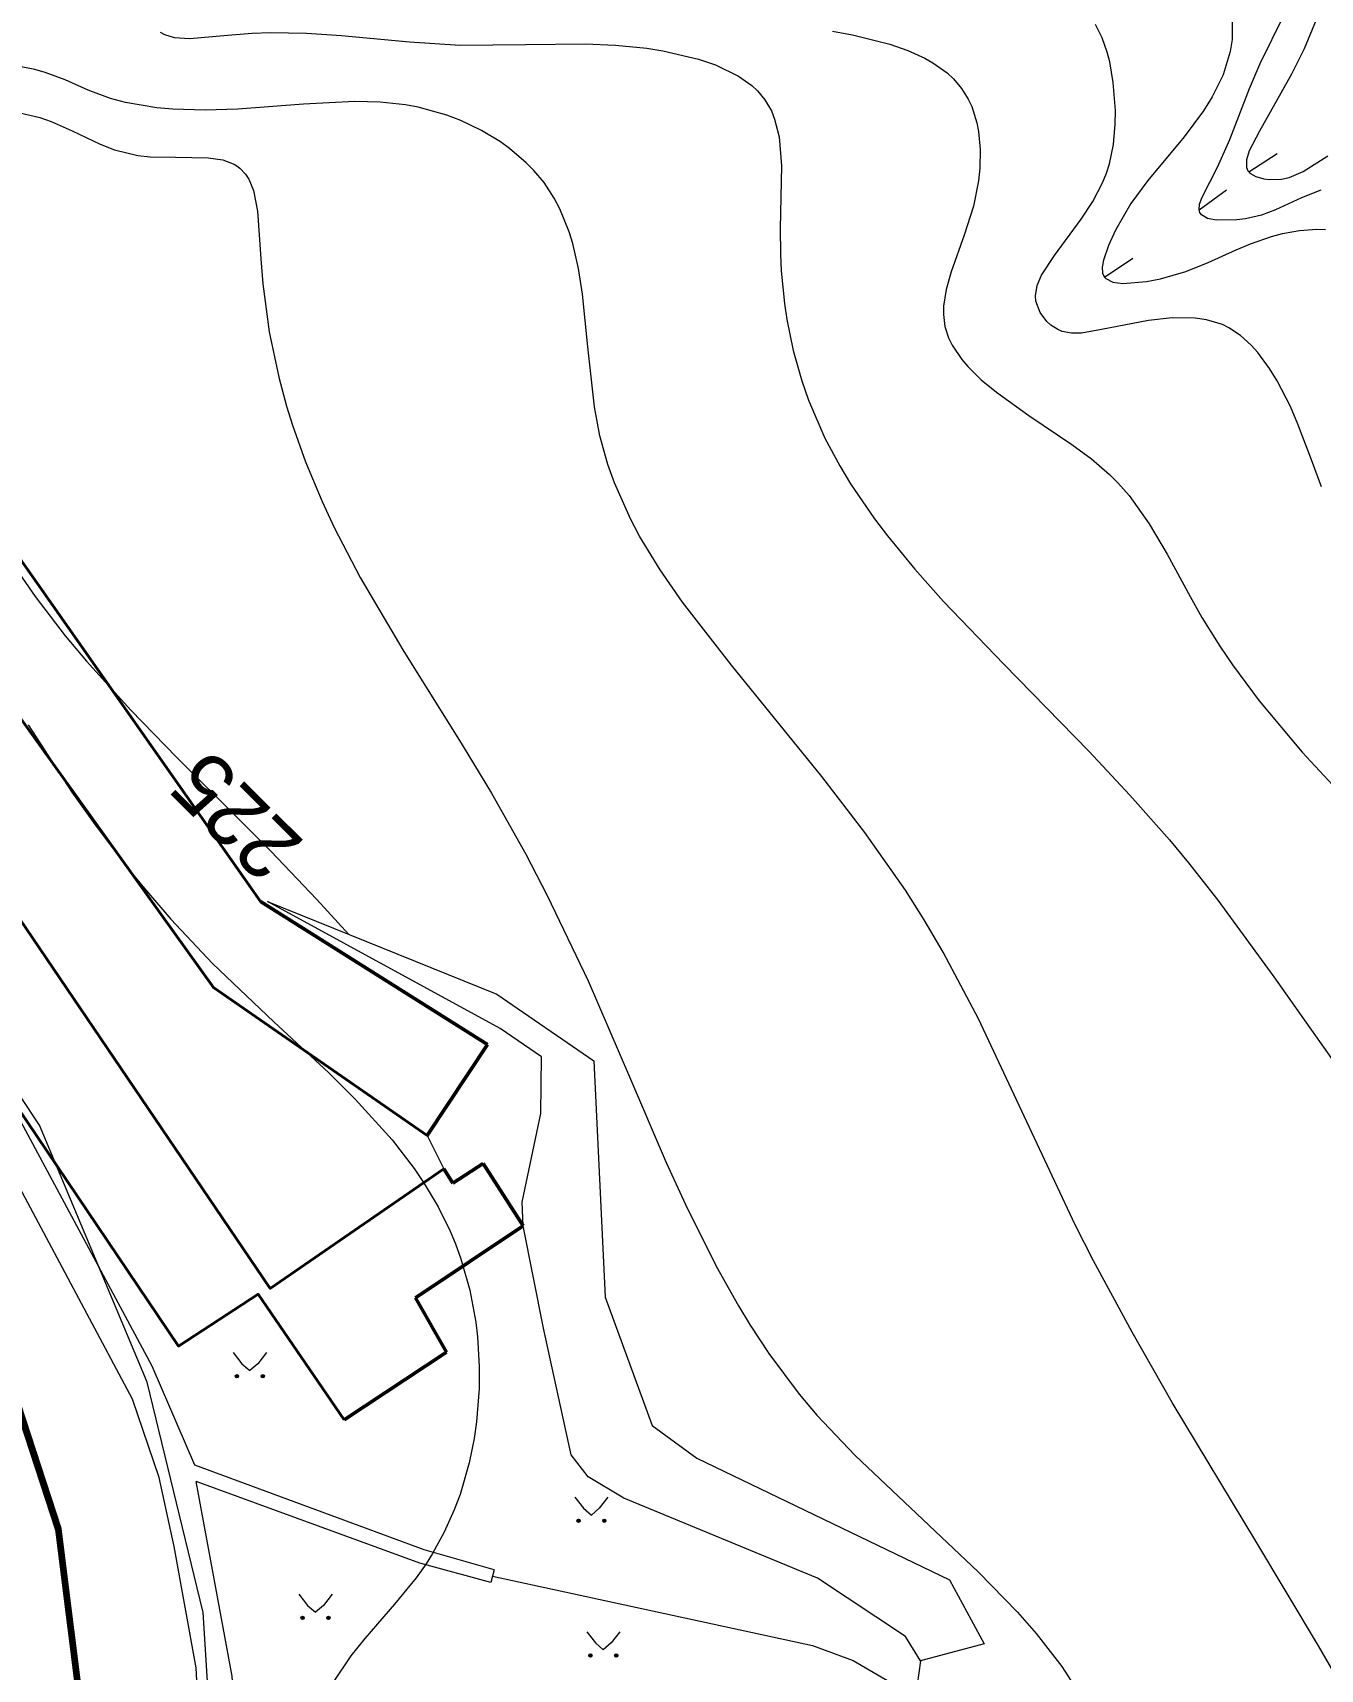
# Model space of a CAD drawing. Extents: x 1000 to 4000, y -5000 to -1000.
# Drawn here: x 1773.4 to 1849.3, y -4538.9 to -4442.5 of the extents above; entities that cross this region are included whole.
import ezdxf
from ezdxf.enums import TextEntityAlignment as Align

# ---------------------------------------------------------------- set-up
doc = ezdxf.new("R2010")
doc.units = 0
doc.header["$MEASUREMENT"] = 0
for name, color, linetype in [('границы команд_1', 10, 'CONTINUOUS'), ('СЛОЙ_11', 7, 'CONTINUOUS'), ('СЛОЙ_24', 7, 'CONTINUOUS'), ('СЛОЙ_37', 7, 'CONTINUOUS'), ('СЛОЙ_40', 7, 'CONTINUOUS'), ('СЛОЙ_41', 7, 'CONTINUOUS'), ('СЛОЙ_44', 7, 'CONTINUOUS'), ('СЛОЙ_50', 7, 'CONTINUOUS'), ('СЛОЙ_51', 7, 'CONTINUOUS'), ('СЛОЙ_6', 7, 'CONTINUOUS')]:
    doc.layers.add(name, color=color, linetype=linetype)
doc.styles.add('STYLE-CHAR_FAST_FONT', font='CHAR_FAST_FONT.shx')

msp = doc.modelspace()

# ---------------------------------------------------------------- linework, layer by layer
at = {"layer": 'границы команд_1', "color": 6, "lineweight": 100}
msp.add_lwpolyline([(1232.111, -4386.007), (1363.196, -4532.866), (1381.723, -4552.503), (1403.927, -4569.932), (1443.727, -4590.948), (1468.129, -4601.74), (1562.694, -4618.098), (1653.409, -4634.074), (1688.722, -4638.313), (1704.485, -4638.313), (1722.793, -4634.02), (1760.924, -4607.283), (1770.05, -4590.328), (1775.59, -4571.416), (1777.872, -4554.135), (1774.938, -4530.659), (1770.702, -4517.779), (1633.084, -4319.391), (1619.805, -4295.078), (1612.961, -4276.819), (1612.961, -4259.864)], dxfattribs=at)
at = {"layer": 'СЛОЙ_11', "color": 253, "linetype": 'Continuous', "lineweight": 0}
msp.add_line((1796.64, -4507.466), (1797.622, -4509.426), dxfattribs=at)
at = {"layer": 'СЛОЙ_24', "color": 253, "linetype": 'Continuous', "lineweight": 0}
for points in [[(1780.857, -4527.619), (1779.298, -4523.003), (1771.54, -4508.462), (1768.175, -4503.006), (1760.959, -4491.634), (1727.667, -4443.994)], [(1800.601, -4533.054), (1796.478, -4531.873), (1782.959, -4526.895), (1780.446, -4521.05), (1771.255, -4503.975)], [(1783.554, -4546.007), (1783.366, -4545.107), (1783.032, -4538.831), (1781.735, -4531.677), (1780.857, -4527.619)], [(1785.835, -4549.25), (1785.153, -4539.319), (1783.04, -4527.856)], [(1800.499, -4533.426), (1800.397, -4533.798), (1796.227, -4532.668), (1783.04, -4527.856)], [(1800.601, -4533.054), (1800.499, -4533.426)], [(1800.499, -4533.426), (1819.353, -4537.521), (1821.737, -4538.4), (1825.427, -4540.53), (1828.872, -4542.498), (1832.317, -4544.467), (1836.039, -4545.262), (1838.925, -4547.312), (1862.177, -4560.868), (1866.255, -4562.5), (1876.041, -4564.926), (1883.235, -4566.683), (1890.512, -4568.524), (1898.375, -4574.633), (1907.826, -4583.168), (1918.281, -4590.113), (1932.835, -4601.326), (1946.3, -4613.208), (1951.653, -4617.811), (1955.919, -4619.735), (1960.77, -4620.656), (1991.049, -4615.97), (1996.452, -4614.463), (2000, -4614.031)]]:
    msp.add_lwpolyline(points, dxfattribs=at)
at = {"layer": 'СЛОЙ_37', "color": 253, "linetype": 'Continuous', "lineweight": 0}
for points in [[(1787.235, -4493.696), (1800.751, -4499.151), (1806.476, -4503.065), (1807.142, -4516.985), (1809.902, -4524.558), (1812.537, -4526.483), (1827.418, -4533.647), (1829.471, -4537.412), (1825.711, -4538.407)], [(1802.313, -4512.792), (1802.245, -4511.392), (1803.346, -4506.167), (1803.387, -4502.829), (1800.949, -4501.159), (1787.235, -4493.696)], [(1825.711, -4538.407), (1824.833, -4536.984), (1819.647, -4533.554), (1808.229, -4528.826), (1806.138, -4527.571), (1805.134, -4526.273), (1803.503, -4518.826), (1802.313, -4512.792)]]:
    msp.add_lwpolyline(points, dxfattribs=at)
at = {"layer": 'СЛОЙ_40', "color": 253, "linetype": 'Continuous', "lineweight": 0}
msp.add_line((1825.711, -4538.407), (1825.427, -4540.53), dxfattribs=at)
at = {"layer": 'СЛОЙ_41', "color": 253, "linetype": 'Continuous', "lineweight": 0}
for p, q in [((1785.225, -4520.261), (1785.735, -4520.911)), ((1785.735, -4520.911), (1786.195, -4521.321)), ((1786.665, -4520.911), (1786.195, -4521.321)), ((1787.175, -4520.261), (1786.665, -4520.911)), ((1805.351, -4528.774), (1805.861, -4529.424)), ((1807.301, -4528.774), (1806.791, -4529.424)), ((1805.861, -4529.424), (1806.321, -4529.834)), ((1806.791, -4529.424), (1806.321, -4529.834)), ((1789.095, -4534.496), (1789.605, -4535.146)), ((1791.045, -4534.496), (1790.535, -4535.146)), ((1789.605, -4535.146), (1790.065, -4535.556)), ((1790.535, -4535.146), (1790.065, -4535.556)), ((1806.052, -4536.713), (1806.562, -4537.363)), ((1806.562, -4537.363), (1807.022, -4537.773)), ((1807.492, -4537.363), (1807.022, -4537.773)), ((1808.002, -4536.713), (1807.492, -4537.363))]:
    msp.add_line(p, q, dxfattribs=at)
for centre in [(1785.439, -4521.649), (1786.96, -4521.649), (1805.565, -4530.162), (1807.086, -4530.162), (1789.309, -4535.884), (1790.83, -4535.884), (1806.266, -4538.101), (1807.787, -4538.101)]:
    msp.add_circle(centre, 0.0976, dxfattribs=at)
for points in [[(1785.343, -4521.668), (1785.341, -4521.649), (1785.343, -4521.63)], [(1785.348, -4521.686), (1785.343, -4521.63), (1785.348, -4521.612)], [(1785.343, -4521.668), (1785.343, -4521.63), (1785.348, -4521.686)], [(1785.357, -4521.703), (1785.348, -4521.612), (1785.357, -4521.595)], [(1785.348, -4521.686), (1785.348, -4521.612), (1785.357, -4521.703)], [(1785.37, -4521.718), (1785.357, -4521.595), (1785.37, -4521.58)], [(1785.357, -4521.703), (1785.357, -4521.595), (1785.37, -4521.718)], [(1785.384, -4521.73), (1785.37, -4521.58), (1785.384, -4521.568)], [(1785.37, -4521.718), (1785.37, -4521.58), (1785.384, -4521.73)], [(1785.401, -4521.739), (1785.384, -4521.568), (1785.401, -4521.559)], [(1785.384, -4521.73), (1785.384, -4521.568), (1785.401, -4521.739)], [(1785.42, -4521.745), (1785.401, -4521.559), (1785.42, -4521.553)], [(1785.401, -4521.739), (1785.401, -4521.559), (1785.42, -4521.745)], [(1785.439, -4521.747), (1785.42, -4521.553), (1785.439, -4521.551)], [(1785.42, -4521.745), (1785.42, -4521.553), (1785.439, -4521.747)], [(1786.864, -4521.668), (1786.862, -4521.649), (1786.864, -4521.63)], [(1786.869, -4521.686), (1786.864, -4521.63), (1786.869, -4521.612)], [(1786.864, -4521.668), (1786.864, -4521.63), (1786.869, -4521.686)], [(1786.878, -4521.703), (1786.869, -4521.612), (1786.878, -4521.595)], [(1786.869, -4521.686), (1786.869, -4521.612), (1786.878, -4521.703)], [(1786.891, -4521.718), (1786.878, -4521.595), (1786.891, -4521.58)], [(1786.878, -4521.703), (1786.878, -4521.595), (1786.891, -4521.718)], [(1786.905, -4521.73), (1786.891, -4521.58), (1786.905, -4521.568)], [(1786.891, -4521.718), (1786.891, -4521.58), (1786.905, -4521.73)], [(1786.922, -4521.739), (1786.905, -4521.568), (1786.922, -4521.559)], [(1786.905, -4521.73), (1786.905, -4521.568), (1786.922, -4521.739)], [(1786.941, -4521.745), (1786.922, -4521.559), (1786.941, -4521.553)], [(1786.922, -4521.739), (1786.922, -4521.559), (1786.941, -4521.745)], [(1786.96, -4521.747), (1786.941, -4521.553), (1786.96, -4521.551)], [(1786.941, -4521.745), (1786.941, -4521.553), (1786.96, -4521.747)], [(1805.469, -4530.181), (1805.467, -4530.162), (1805.469, -4530.143)], [(1805.474, -4530.199), (1805.469, -4530.143), (1805.474, -4530.125)], [(1805.469, -4530.181), (1805.469, -4530.143), (1805.474, -4530.199)], [(1805.483, -4530.216), (1805.474, -4530.125), (1805.483, -4530.108)], [(1805.474, -4530.199), (1805.474, -4530.125), (1805.483, -4530.216)], [(1805.496, -4530.231), (1805.483, -4530.108), (1805.496, -4530.093)], [(1805.483, -4530.216), (1805.483, -4530.108), (1805.496, -4530.231)], [(1805.51, -4530.243), (1805.496, -4530.093), (1805.51, -4530.081)], [(1805.496, -4530.231), (1805.496, -4530.093), (1805.51, -4530.243)], [(1805.527, -4530.252), (1805.51, -4530.081), (1805.527, -4530.072)], [(1805.51, -4530.243), (1805.51, -4530.081), (1805.527, -4530.252)], [(1805.546, -4530.258), (1805.527, -4530.072), (1805.546, -4530.066)], [(1805.527, -4530.252), (1805.527, -4530.072), (1805.546, -4530.258)], [(1805.565, -4530.26), (1805.546, -4530.066), (1805.565, -4530.064)], [(1805.546, -4530.258), (1805.546, -4530.066), (1805.565, -4530.26)], [(1806.99, -4530.181), (1806.988, -4530.162), (1806.99, -4530.143)], [(1806.995, -4530.199), (1806.99, -4530.143), (1806.995, -4530.125)], [(1806.99, -4530.181), (1806.99, -4530.143), (1806.995, -4530.199)], [(1807.004, -4530.216), (1806.995, -4530.125), (1807.004, -4530.108)], [(1806.995, -4530.199), (1806.995, -4530.125), (1807.004, -4530.216)], [(1807.017, -4530.231), (1807.004, -4530.108), (1807.017, -4530.093)], [(1807.004, -4530.216), (1807.004, -4530.108), (1807.017, -4530.231)], [(1807.031, -4530.243), (1807.017, -4530.093), (1807.031, -4530.081)], [(1807.017, -4530.231), (1807.017, -4530.093), (1807.031, -4530.243)], [(1807.048, -4530.252), (1807.031, -4530.081), (1807.048, -4530.072)], [(1807.031, -4530.243), (1807.031, -4530.081), (1807.048, -4530.252)], [(1807.067, -4530.258), (1807.048, -4530.072), (1807.067, -4530.066)], [(1807.048, -4530.252), (1807.048, -4530.072), (1807.067, -4530.258)], [(1807.086, -4530.26), (1807.067, -4530.066), (1807.086, -4530.064)], [(1807.067, -4530.258), (1807.067, -4530.066), (1807.086, -4530.26)], [(1789.213, -4535.903), (1789.211, -4535.884), (1789.213, -4535.865)], [(1789.218, -4535.921), (1789.213, -4535.865), (1789.218, -4535.847)], [(1789.213, -4535.903), (1789.213, -4535.865), (1789.218, -4535.921)], [(1789.227, -4535.938), (1789.218, -4535.847), (1789.227, -4535.83)], [(1789.218, -4535.921), (1789.218, -4535.847), (1789.227, -4535.938)], [(1789.24, -4535.953), (1789.227, -4535.83), (1789.24, -4535.815)], [(1789.227, -4535.938), (1789.227, -4535.83), (1789.24, -4535.953)], [(1789.254, -4535.965), (1789.24, -4535.815), (1789.254, -4535.803)], [(1789.24, -4535.953), (1789.24, -4535.815), (1789.254, -4535.965)], [(1789.271, -4535.974), (1789.254, -4535.803), (1789.271, -4535.794)], [(1789.254, -4535.965), (1789.254, -4535.803), (1789.271, -4535.974)], [(1789.29, -4535.98), (1789.271, -4535.794), (1789.29, -4535.788)], [(1789.271, -4535.974), (1789.271, -4535.794), (1789.29, -4535.98)], [(1789.309, -4535.982), (1789.29, -4535.788), (1789.309, -4535.786)], [(1789.29, -4535.98), (1789.29, -4535.788), (1789.309, -4535.982)], [(1790.734, -4535.903), (1790.732, -4535.884), (1790.734, -4535.865)], [(1790.739, -4535.921), (1790.734, -4535.865), (1790.739, -4535.847)], [(1790.734, -4535.903), (1790.734, -4535.865), (1790.739, -4535.921)], [(1790.748, -4535.938), (1790.739, -4535.847), (1790.748, -4535.83)], [(1790.739, -4535.921), (1790.739, -4535.847), (1790.748, -4535.938)], [(1790.761, -4535.953), (1790.748, -4535.83), (1790.761, -4535.815)], [(1790.748, -4535.938), (1790.748, -4535.83), (1790.761, -4535.953)], [(1790.775, -4535.965), (1790.761, -4535.815), (1790.775, -4535.803)], [(1790.761, -4535.953), (1790.761, -4535.815), (1790.775, -4535.965)], [(1790.792, -4535.974), (1790.775, -4535.803), (1790.792, -4535.794)], [(1790.775, -4535.965), (1790.775, -4535.803), (1790.792, -4535.974)], [(1790.811, -4535.98), (1790.792, -4535.794), (1790.811, -4535.788)], [(1790.792, -4535.974), (1790.792, -4535.794), (1790.811, -4535.98)], [(1790.83, -4535.982), (1790.811, -4535.788), (1790.83, -4535.786)], [(1790.811, -4535.98), (1790.811, -4535.788), (1790.83, -4535.982)], [(1806.17, -4538.12), (1806.168, -4538.101), (1806.17, -4538.082)], [(1806.175, -4538.138), (1806.17, -4538.082), (1806.175, -4538.064)], [(1806.17, -4538.12), (1806.17, -4538.082), (1806.175, -4538.138)], [(1806.184, -4538.155), (1806.175, -4538.064), (1806.184, -4538.047)], [(1806.175, -4538.138), (1806.175, -4538.064), (1806.184, -4538.155)], [(1806.197, -4538.17), (1806.184, -4538.047), (1806.197, -4538.032)], [(1806.184, -4538.155), (1806.184, -4538.047), (1806.197, -4538.17)], [(1806.211, -4538.182), (1806.197, -4538.032), (1806.211, -4538.02)], [(1806.197, -4538.17), (1806.197, -4538.032), (1806.211, -4538.182)], [(1806.228, -4538.191), (1806.211, -4538.02), (1806.228, -4538.011)], [(1806.211, -4538.182), (1806.211, -4538.02), (1806.228, -4538.191)], [(1806.247, -4538.197), (1806.228, -4538.011), (1806.247, -4538.005)], [(1806.228, -4538.191), (1806.228, -4538.011), (1806.247, -4538.197)], [(1806.266, -4538.199), (1806.247, -4538.005), (1806.266, -4538.003)], [(1806.247, -4538.197), (1806.247, -4538.005), (1806.266, -4538.199)], [(1807.691, -4538.12), (1807.689, -4538.101), (1807.691, -4538.082)], [(1807.696, -4538.138), (1807.691, -4538.082), (1807.696, -4538.064)], [(1807.691, -4538.12), (1807.691, -4538.082), (1807.696, -4538.138)], [(1807.705, -4538.155), (1807.696, -4538.064), (1807.705, -4538.047)], [(1807.696, -4538.138), (1807.696, -4538.064), (1807.705, -4538.155)], [(1807.718, -4538.17), (1807.705, -4538.047), (1807.718, -4538.032)], [(1807.705, -4538.155), (1807.705, -4538.047), (1807.718, -4538.17)], [(1807.732, -4538.182), (1807.718, -4538.032), (1807.732, -4538.02)], [(1807.718, -4538.17), (1807.718, -4538.032), (1807.732, -4538.182)], [(1807.749, -4538.191), (1807.732, -4538.02), (1807.749, -4538.011)], [(1807.732, -4538.182), (1807.732, -4538.02), (1807.749, -4538.191)], [(1807.768, -4538.197), (1807.749, -4538.011), (1807.768, -4538.005)], [(1807.749, -4538.191), (1807.749, -4538.011), (1807.768, -4538.197)], [(1807.787, -4538.199), (1807.768, -4538.005), (1807.787, -4538.003)], [(1807.768, -4538.197), (1807.768, -4538.005), (1807.787, -4538.199)]]:
    msp.add_solid(points, dxfattribs=at)
at = {"layer": 'СЛОЙ_41', "color": 253, "linetype": 'Continuous', "lineweight": 0, "extrusion": (0, 0, -1)}
for points in [[(-1785.439, -4521.747), (-1785.439, -4521.551), (-1785.458, -4521.745)], [(-1785.458, -4521.745), (-1785.439, -4521.551), (-1785.458, -4521.553)], [(-1785.458, -4521.745), (-1785.458, -4521.553), (-1785.476, -4521.739)], [(-1785.476, -4521.739), (-1785.458, -4521.553), (-1785.476, -4521.559)], [(-1785.476, -4521.739), (-1785.476, -4521.559), (-1785.493, -4521.73)], [(-1785.493, -4521.73), (-1785.476, -4521.559), (-1785.493, -4521.568)], [(-1785.493, -4521.73), (-1785.493, -4521.568), (-1785.508, -4521.718)], [(-1785.508, -4521.718), (-1785.493, -4521.568), (-1785.508, -4521.58)], [(-1785.508, -4521.718), (-1785.508, -4521.58), (-1785.52, -4521.703)], [(-1785.52, -4521.703), (-1785.508, -4521.58), (-1785.52, -4521.595)], [(-1785.52, -4521.703), (-1785.52, -4521.595), (-1785.529, -4521.686)], [(-1785.529, -4521.686), (-1785.52, -4521.595), (-1785.529, -4521.612)], [(-1785.529, -4521.686), (-1785.529, -4521.612), (-1785.534, -4521.668)], [(-1785.534, -4521.668), (-1785.529, -4521.612), (-1785.534, -4521.63)], [(-1785.534, -4521.668), (-1785.534, -4521.63), (-1785.536, -4521.649)], [(-1786.96, -4521.747), (-1786.96, -4521.551), (-1786.979, -4521.745)], [(-1786.979, -4521.745), (-1786.96, -4521.551), (-1786.979, -4521.553)], [(-1786.979, -4521.745), (-1786.979, -4521.553), (-1786.997, -4521.739)], [(-1786.997, -4521.739), (-1786.979, -4521.553), (-1786.997, -4521.559)], [(-1786.997, -4521.739), (-1786.997, -4521.559), (-1787.014, -4521.73)], [(-1787.014, -4521.73), (-1786.997, -4521.559), (-1787.014, -4521.568)], [(-1787.014, -4521.73), (-1787.014, -4521.568), (-1787.029, -4521.718)], [(-1787.029, -4521.718), (-1787.014, -4521.568), (-1787.029, -4521.58)], [(-1787.029, -4521.718), (-1787.029, -4521.58), (-1787.041, -4521.703)], [(-1787.041, -4521.703), (-1787.029, -4521.58), (-1787.041, -4521.595)], [(-1787.041, -4521.703), (-1787.041, -4521.595), (-1787.05, -4521.686)], [(-1787.05, -4521.686), (-1787.041, -4521.595), (-1787.05, -4521.612)], [(-1787.05, -4521.686), (-1787.05, -4521.612), (-1787.055, -4521.668)], [(-1787.055, -4521.668), (-1787.05, -4521.612), (-1787.055, -4521.63)], [(-1787.055, -4521.668), (-1787.055, -4521.63), (-1787.057, -4521.649)], [(-1805.565, -4530.26), (-1805.565, -4530.064), (-1805.584, -4530.258)], [(-1805.584, -4530.258), (-1805.565, -4530.064), (-1805.584, -4530.066)], [(-1805.584, -4530.258), (-1805.584, -4530.066), (-1805.602, -4530.252)], [(-1805.602, -4530.252), (-1805.584, -4530.066), (-1805.602, -4530.072)], [(-1805.602, -4530.252), (-1805.602, -4530.072), (-1805.619, -4530.243)], [(-1805.619, -4530.243), (-1805.602, -4530.072), (-1805.619, -4530.081)], [(-1805.619, -4530.243), (-1805.619, -4530.081), (-1805.634, -4530.231)], [(-1805.634, -4530.231), (-1805.619, -4530.081), (-1805.634, -4530.093)], [(-1805.634, -4530.231), (-1805.634, -4530.093), (-1805.646, -4530.216)], [(-1805.646, -4530.216), (-1805.634, -4530.093), (-1805.646, -4530.108)], [(-1805.646, -4530.216), (-1805.646, -4530.108), (-1805.655, -4530.199)], [(-1805.655, -4530.199), (-1805.646, -4530.108), (-1805.655, -4530.125)], [(-1805.655, -4530.199), (-1805.655, -4530.125), (-1805.66, -4530.181)], [(-1805.66, -4530.181), (-1805.655, -4530.125), (-1805.66, -4530.143)], [(-1805.66, -4530.181), (-1805.66, -4530.143), (-1805.662, -4530.162)], [(-1807.086, -4530.26), (-1807.086, -4530.064), (-1807.105, -4530.258)], [(-1807.105, -4530.258), (-1807.086, -4530.064), (-1807.105, -4530.066)], [(-1807.105, -4530.258), (-1807.105, -4530.066), (-1807.123, -4530.252)], [(-1807.123, -4530.252), (-1807.105, -4530.066), (-1807.123, -4530.072)], [(-1807.123, -4530.252), (-1807.123, -4530.072), (-1807.14, -4530.243)], [(-1807.14, -4530.243), (-1807.123, -4530.072), (-1807.14, -4530.081)], [(-1807.14, -4530.243), (-1807.14, -4530.081), (-1807.155, -4530.231)], [(-1807.155, -4530.231), (-1807.14, -4530.081), (-1807.155, -4530.093)], [(-1807.155, -4530.231), (-1807.155, -4530.093), (-1807.167, -4530.216)], [(-1807.167, -4530.216), (-1807.155, -4530.093), (-1807.167, -4530.108)], [(-1807.167, -4530.216), (-1807.167, -4530.108), (-1807.176, -4530.199)], [(-1807.176, -4530.199), (-1807.167, -4530.108), (-1807.176, -4530.125)], [(-1807.176, -4530.199), (-1807.176, -4530.125), (-1807.181, -4530.181)], [(-1807.181, -4530.181), (-1807.176, -4530.125), (-1807.181, -4530.143)], [(-1807.181, -4530.181), (-1807.181, -4530.143), (-1807.183, -4530.162)], [(-1789.309, -4535.982), (-1789.309, -4535.786), (-1789.328, -4535.98)], [(-1789.328, -4535.98), (-1789.309, -4535.786), (-1789.328, -4535.788)], [(-1789.328, -4535.98), (-1789.328, -4535.788), (-1789.346, -4535.974)], [(-1789.346, -4535.974), (-1789.328, -4535.788), (-1789.346, -4535.794)], [(-1789.346, -4535.974), (-1789.346, -4535.794), (-1789.363, -4535.965)], [(-1789.363, -4535.965), (-1789.346, -4535.794), (-1789.363, -4535.803)], [(-1789.363, -4535.965), (-1789.363, -4535.803), (-1789.378, -4535.953)], [(-1789.378, -4535.953), (-1789.363, -4535.803), (-1789.378, -4535.815)], [(-1789.378, -4535.953), (-1789.378, -4535.815), (-1789.39, -4535.938)], [(-1789.39, -4535.938), (-1789.378, -4535.815), (-1789.39, -4535.83)], [(-1789.39, -4535.938), (-1789.39, -4535.83), (-1789.399, -4535.921)], [(-1789.399, -4535.921), (-1789.39, -4535.83), (-1789.399, -4535.847)], [(-1789.399, -4535.921), (-1789.399, -4535.847), (-1789.404, -4535.903)], [(-1789.404, -4535.903), (-1789.399, -4535.847), (-1789.404, -4535.865)], [(-1789.404, -4535.903), (-1789.404, -4535.865), (-1789.406, -4535.884)], [(-1790.83, -4535.982), (-1790.83, -4535.786), (-1790.849, -4535.98)], [(-1790.849, -4535.98), (-1790.83, -4535.786), (-1790.849, -4535.788)], [(-1790.849, -4535.98), (-1790.849, -4535.788), (-1790.867, -4535.974)], [(-1790.867, -4535.974), (-1790.849, -4535.788), (-1790.867, -4535.794)], [(-1790.867, -4535.974), (-1790.867, -4535.794), (-1790.884, -4535.965)], [(-1790.884, -4535.965), (-1790.867, -4535.794), (-1790.884, -4535.803)], [(-1790.884, -4535.965), (-1790.884, -4535.803), (-1790.899, -4535.953)], [(-1790.899, -4535.953), (-1790.884, -4535.803), (-1790.899, -4535.815)], [(-1790.899, -4535.953), (-1790.899, -4535.815), (-1790.911, -4535.938)], [(-1790.911, -4535.938), (-1790.899, -4535.815), (-1790.911, -4535.83)], [(-1790.911, -4535.938), (-1790.911, -4535.83), (-1790.92, -4535.921)], [(-1790.92, -4535.921), (-1790.911, -4535.83), (-1790.92, -4535.847)], [(-1790.92, -4535.921), (-1790.92, -4535.847), (-1790.925, -4535.903)], [(-1790.925, -4535.903), (-1790.92, -4535.847), (-1790.925, -4535.865)], [(-1790.925, -4535.903), (-1790.925, -4535.865), (-1790.927, -4535.884)], [(-1806.266, -4538.199), (-1806.266, -4538.003), (-1806.285, -4538.197)], [(-1806.285, -4538.197), (-1806.266, -4538.003), (-1806.285, -4538.005)], [(-1806.285, -4538.197), (-1806.285, -4538.005), (-1806.303, -4538.191)], [(-1806.303, -4538.191), (-1806.285, -4538.005), (-1806.303, -4538.011)], [(-1806.303, -4538.191), (-1806.303, -4538.011), (-1806.32, -4538.182)], [(-1806.32, -4538.182), (-1806.303, -4538.011), (-1806.32, -4538.02)], [(-1806.32, -4538.182), (-1806.32, -4538.02), (-1806.335, -4538.17)], [(-1806.335, -4538.17), (-1806.32, -4538.02), (-1806.335, -4538.032)], [(-1806.335, -4538.17), (-1806.335, -4538.032), (-1806.347, -4538.155)], [(-1806.347, -4538.155), (-1806.335, -4538.032), (-1806.347, -4538.047)], [(-1806.347, -4538.155), (-1806.347, -4538.047), (-1806.356, -4538.138)], [(-1806.356, -4538.138), (-1806.347, -4538.047), (-1806.356, -4538.064)], [(-1806.356, -4538.138), (-1806.356, -4538.064), (-1806.361, -4538.12)], [(-1806.361, -4538.12), (-1806.356, -4538.064), (-1806.361, -4538.082)], [(-1806.361, -4538.12), (-1806.361, -4538.082), (-1806.363, -4538.101)], [(-1807.787, -4538.199), (-1807.787, -4538.003), (-1807.806, -4538.197)], [(-1807.806, -4538.197), (-1807.787, -4538.003), (-1807.806, -4538.005)], [(-1807.806, -4538.197), (-1807.806, -4538.005), (-1807.824, -4538.191)], [(-1807.824, -4538.191), (-1807.806, -4538.005), (-1807.824, -4538.011)], [(-1807.824, -4538.191), (-1807.824, -4538.011), (-1807.841, -4538.182)], [(-1807.841, -4538.182), (-1807.824, -4538.011), (-1807.841, -4538.02)], [(-1807.841, -4538.182), (-1807.841, -4538.02), (-1807.856, -4538.17)], [(-1807.856, -4538.17), (-1807.841, -4538.02), (-1807.856, -4538.032)], [(-1807.856, -4538.17), (-1807.856, -4538.032), (-1807.868, -4538.155)], [(-1807.868, -4538.155), (-1807.856, -4538.032), (-1807.868, -4538.047)], [(-1807.868, -4538.155), (-1807.868, -4538.047), (-1807.877, -4538.138)], [(-1807.877, -4538.138), (-1807.868, -4538.047), (-1807.877, -4538.064)], [(-1807.877, -4538.138), (-1807.877, -4538.064), (-1807.882, -4538.12)], [(-1807.882, -4538.12), (-1807.877, -4538.064), (-1807.882, -4538.082)], [(-1807.882, -4538.12), (-1807.882, -4538.082), (-1807.884, -4538.101)]]:
    msp.add_solid(points, dxfattribs=at)
at = {"layer": 'СЛОЙ_44', "color": 253, "linetype": 'Continuous', "lineweight": 0}
msp.add_lwpolyline([(1745.617, -4627.819), (1760.893, -4613.918), (1774.5, -4593.839), (1780.83, -4577.573), (1784.638, -4554.375), (1783.448, -4535.575), (1780.157, -4521.997), (1773.815, -4506.867), (1762.448, -4489.739), (1686.437, -4381.257), (1641.238, -4317.023), (1634.415, -4306.613), (1626.726, -4290.339), (1622.521, -4275.936), (1620.182, -4258.824)], dxfattribs=at)
at = {"layer": 'СЛОЙ_50', "color": 253, "linetype": 'Continuous', "lineweight": 0}
msp.add_line((1842.124, -4452.951), (1843.729, -4451.758), dxfattribs=at)
for points in [[(1849.342, -4469.253), (1848.745, -4467.671), (1847.948, -4465.563), (1847.504, -4464.527), (1846.729, -4463.013), (1846.273, -4462.281), (1845.583, -4461.353), (1845.199, -4460.925), (1844.569, -4460.351), (1843.874, -4459.887), (1843.501, -4459.705), (1842.551, -4459.418), (1841.884, -4459.324), (1840.531, -4459.309), (1839.143, -4459.454), (1836.372, -4460.002), (1835.193, -4460.204), (1834.615, -4460.212), (1834.061, -4460.108), (1833.798, -4460.002), (1833.392, -4459.743), (1833.148, -4459.52), (1832.754, -4458.988), (1832.511, -4458.318), (1832.487, -4458.01), (1832.586, -4457.4), (1832.839, -4456.801), (1833.6, -4455.644), (1835.185, -4453.501), (1835.873, -4452.447), (1836.442, -4451.359), (1836.669, -4450.79), (1836.842, -4450.241), (1837.08, -4449.094), (1837.186, -4447.899), (1837.191, -4447.086), (1837.065, -4445.441), (1836.862, -4444.234), (1836.715, -4443.648), (1836.422, -4442.809), (1836.023, -4442.034)], [(1844.076, -4441.798), (1844.069, -4442.902), (1843.961, -4443.612)], [(1849.253, -4441.178), (1848.309, -4443.46), (1847.562, -4444.961), (1845.688, -4448.311), (1845.081, -4449.461), (1844.91, -4449.991), (1844.911, -4450.448), (1844.995, -4450.639), (1845.055, -4450.708), (1845.115, -4450.777), (1845.469, -4450.988), (1845.932, -4451.117), (1846.276, -4451.158), (1846.976, -4451.135), (1847.438, -4451.036), (1848.262, -4450.688), (1849.706, -4449.761)], [(1845.729, -4444.329), (1847.121, -4441.504)], [(1780.917, -4442.483), (1781.18, -4442.614), (1781.747, -4442.784), (1782.674, -4442.855), (1784.668, -4442.669), (1786.333, -4442.535), (1787.418, -4442.501), (1789.538, -4442.537), (1791.601, -4442.674), (1795.616, -4443.055), (1798.587, -4443.245), (1802.441, -4443.213), (1805.952, -4443.169), (1807.753, -4443.242), (1809.593, -4443.428), (1810.53, -4443.575), (1812.626, -4444.067), (1813.627, -4444.412), (1814.991, -4445.077), (1815.769, -4445.63), (1816.107, -4445.943), (1816.542, -4446.459), (1816.926, -4447.122), (1817.119, -4447.603), (1817.379, -4448.644), (1817.526, -4450.358), (1817.448, -4454.04), (1817.462, -4455.547), (1817.51, -4456.533), (1817.701, -4458.457), (1817.843, -4459.397), (1818.219, -4461.233), (1818.719, -4463.01), (1819.12, -4464.164), (1820.084, -4466.4), (1820.952, -4468.028), (1821.593, -4469.086), (1823.001, -4471.144), (1823.76, -4472.146), (1825.37, -4474.104), (1827.074, -4476.011), (1830.626, -4479.714), (1835.624, -4484.838), (1838.042, -4487.424), (1840.373, -4490.064), (1841.498, -4491.415), (1843.227, -4493.609), (1846.531, -4498.132), (1850.86, -4504.271)], [(1820.518, -4442.413), (1821.699, -4442.628), (1823.907, -4443.182), (1824.969, -4443.559), (1825.965, -4444.017), (1826.43, -4444.28), (1827.274, -4444.884), (1827.647, -4445.227), (1828.135, -4445.798), (1828.519, -4446.418), (1828.727, -4446.865), (1829.032, -4447.826), (1829.131, -4448.334), (1829.231, -4449.395), (1829.207, -4450.496), (1829.128, -4451.241), (1828.828, -4452.732), (1828.288, -4454.436), (1827.516, -4456.603), (1827.227, -4457.634), (1827.071, -4458.628), (1827.06, -4459.11), (1827.145, -4459.813), (1827.363, -4460.487), (1827.577, -4460.923), (1828.149, -4461.764), (1828.497, -4462.169), (1829.29, -4462.95), (1830.181, -4463.692), (1832.095, -4465.063), (1834.618, -4466.761), (1835.777, -4467.616), (1836.846, -4468.532), (1837.343, -4469.025), (1838.002, -4469.777), (1839.185, -4471.433), (1840.248, -4473.229), (1841.599, -4475.715), (1842.293, -4476.95), (1843.345, -4478.651), (1844.087, -4479.749), (1845.66, -4481.867), (1848.201, -4484.881)], [(1843.961, -4443.612), (1843.54, -4444.983), (1842.902, -4446.283), (1842.39, -4447.108), (1841.247, -4448.648), (1839.104, -4451.207), (1838.101, -4452.571), (1837.195, -4454.141), (1836.79, -4455.038), (1836.486, -4455.918), (1836.417, -4456.325), (1836.439, -4456.675), (1836.493, -4456.821), (1836.559, -4456.905), (1836.625, -4456.989), (1837.052, -4457.2), (1837.64, -4457.277), (1839.019, -4457.168), (1839.86, -4457.009), (1841.349, -4456.58), (1842.662, -4456.052), (1844.311, -4455.298), (1845.158, -4454.939), (1846.398, -4454.51), (1847.046, -4454.339), (1848.042, -4454.156), (1849.056, -4454.084), (1849.565, -4454.097)], [(1829.122, -4500.604), (1827.055, -4496.674), (1825.937, -4494.766), (1824.824, -4493.017), (1822.437, -4489.62), (1819.89, -4486.315), (1814.571, -4479.769), (1811.694, -4476.062), (1810.367, -4474.142), (1809.166, -4472.158), (1808.625, -4471.137), (1807.686, -4469.031), (1807.297, -4467.941), (1806.829, -4466.256), (1806.507, -4464.543), (1806.115, -4461.021), (1805.793, -4457.904), (1805.555, -4456.393), (1805.221, -4454.937), (1805.007, -4454.233), (1804.466, -4452.888), (1804.131, -4452.25), (1803.535, -4451.341), (1802.935, -4450.62), (1802.49, -4450.167), (1801.507, -4449.33), (1800.974, -4448.948), (1799.841, -4448.262), (1798.639, -4447.686), (1797.811, -4447.366), (1796.122, -4446.891), (1795.377, -4446.755), (1793.886, -4446.597), (1792.39, -4446.565), (1789.368, -4446.727), (1785.505, -4447.008), (1783.574, -4447.068), (1781.666, -4447.013), (1780.726, -4446.929), (1778.887, -4446.618), (1777.991, -4446.379), (1776.684, -4445.903), (1775.325, -4445.284), (1774.148, -4444.853), (1773.542, -4444.684), (1772.628, -4444.496)], [(1849.288, -4451.778), (1848.157, -4452.242), (1846.632, -4452.945), (1845.791, -4453.25), (1844.855, -4453.473), (1844.342, -4453.543), (1843.133, -4453.553), (1842.624, -4453.447), (1842.266, -4453.242), (1842.164, -4453.097), (1842.124, -4452.951), (1842.157, -4452.603), (1842.302, -4452.199), (1842.758, -4451.314), (1843.207, -4450.436), (1843.94, -4448.796), (1845.1, -4445.795), (1845.729, -4444.329)], [(1772.658, -4447.228), (1773.84, -4447.515), (1774.49, -4447.746), (1775.737, -4448.299), (1777.381, -4449.071), (1778.234, -4449.402), (1779.605, -4449.74), (1780.329, -4449.815), (1781.83, -4449.844), (1783.756, -4449.88), (1784.602, -4450.009), (1785.319, -4450.279), (1785.618, -4450.482), (1785.953, -4450.84), (1786.135, -4451.129), (1786.41, -4451.808), (1786.655, -4453.028), (1786.853, -4455.838), (1786.971, -4457.305), (1787.35, -4460.124), (1787.907, -4462.8), (1788.367, -4464.513), (1788.711, -4465.626), (1789.478, -4467.789), (1790.455, -4470.133), (1791.165, -4471.65), (1792.701, -4474.596), (1795.213, -4478.864), (1798.72, -4484.467), (1800.443, -4487.315), (1802.452, -4490.894), (1803.727, -4493.339), (1806.126, -4498.356), (1808.576, -4504.02), (1810.737, -4509.06)], [(1845.055, -4450.708), (1846.731, -4449.617)], [(1836.559, -4456.905), (1838.217, -4455.786)], [(1772.07, -4473.567), (1773.549, -4475.725), (1775.333, -4478.043), (1776.582, -4479.534), (1779.193, -4482.414), (1781.909, -4485.205), (1785.601, -4488.876), (1787.441, -4490.726), (1790.149, -4493.562), (1792.025, -4495.629)], [(1773.15, -4483.288), (1775.723, -4487.248), (1777.087, -4489.18), (1778.995, -4491.697), (1779.991, -4492.927), (1781.542, -4494.733), (1784.003, -4497.347), (1787.62, -4500.772), (1790.858, -4503.781), (1792.412, -4505.322), (1794.582, -4507.729)], [(1848.201, -4484.881), (1849.985, -4486.805)], [(1835.911, -4514.861), (1834.832, -4512.73), (1829.122, -4500.604)], [(1794.582, -4507.729), (1795.881, -4509.423), (1796.476, -4510.305), (1797.289, -4511.676), (1797.998, -4513.112), (1798.31, -4513.857), (1798.632, -4514.74), (1799.153, -4516.573), (1799.509, -4518.473), (1799.613, -4519.332), (1799.721, -4521.07), (1799.715, -4522.381), (1799.562, -4524.342), (1799.421, -4525.314), (1799.129, -4526.753), (1798.585, -4528.622), (1798.247, -4529.528), (1797.656, -4530.844), (1796.965, -4532.098), (1796.582, -4532.7), (1795.998, -4533.52), (1794.729, -4535.08), (1792.986, -4537.092), (1792.161, -4538.114), (1791.072, -4539.723)], [(1810.737, -4509.06), (1811.865, -4511.542), (1813.671, -4515.173), (1814.981, -4517.512), (1815.675, -4518.651), (1816.773, -4520.316), (1818.563, -4522.704), (1819.614, -4523.941), (1821.857, -4526.312), (1829.105, -4533.169), (1831.436, -4535.555), (1832.531, -4536.8), (1834.035, -4538.752), (1834.919, -4540.116)], [(1850.974, -4540.663), (1849.167, -4537.535), (1845.469, -4531.368), (1840.547, -4523.19), (1838.174, -4519.059), (1835.911, -4514.861)]]:
    msp.add_lwpolyline(points, dxfattribs=at)
at = {"layer": 'СЛОЙ_51', "color": 253, "linetype": 'Continuous', "lineweight": 0}
msp.add_lwpolyline([(1324.307, -4490.488), (1379.939, -4551.266), (1400.471, -4567.243), (1446.75, -4594.306), (1468.129, -4601.74), (1607.618, -4625.869), (1673.126, -4637.607), (1701.934, -4638.911), (1722.793, -4634.02), (1737.133, -4625.869), (1760.924, -4607.283), (1770.05, -4590.328), (1775.59, -4571.416), (1777.872, -4554.135), (1774.938, -4530.659), (1770.702, -4517.779), (1750.495, -4486.803), (1663.803, -4365.508), (1637.079, -4326.707), (1619.805, -4295.078), (1612.961, -4276.819), (1611.332, -4259.864)], dxfattribs=at)
at = {"layer": 'СЛОЙ_6', "color": 253, "linetype": 'Continuous', "lineweight": 50}
for p, q in [((1800.213, -4502.107), (1786.827, -4493.696)), ((1796.64, -4507.466), (1800.213, -4502.107)), ((1798.168, -4510.271), (1797.622, -4509.426)), ((1799.944, -4509.124), (1798.168, -4510.271)), ((1802.313, -4512.792), (1799.944, -4509.124)), ((1795.954, -4517.041), (1802.313, -4512.792)), ((1797.786, -4520.241), (1795.954, -4517.041)), ((1791.751, -4524.224), (1797.786, -4520.241))]:
    msp.add_line(p, q, dxfattribs=at)
at = {"layer": 'СЛОЙ_6', "color": 253, "linetype": 'Continuous', "lineweight": 40}
for points in [[(1749.209, -4446.015), (1746.041, -4449.759), (1738.388, -4455.032), (1745.176, -4464.887), (1753.145, -4459.397), (1752.463, -4458.407), (1755.285, -4456.464), (1762.06, -4470.764), (1766.744, -4474.613), (1784.059, -4498.756), (1796.64, -4507.466)], [(1786.827, -4493.696), (1769.313, -4468.758), (1766.648, -4466.979), (1760.563, -4453.652), (1752.638, -4451.434), (1749.209, -4446.015)], [(1751.881, -4475.327), (1752.814, -4474.708), (1749.274, -4469.371), (1751.805, -4467.692), (1755.244, -4472.878), (1757.025, -4471.697), (1787.401, -4516.475), (1797.622, -4509.426)], [(1791.751, -4524.224), (1786.691, -4516.818), (1782.006, -4519.873), (1771.255, -4503.975)]]:
    msp.add_lwpolyline(points, dxfattribs=at)

# ---------------------------------------------------------------- texts
at = {"layer": 'СЛОЙ_50', "color": 253, "linetype": 'Continuous', "lineweight": 0, "style": 'STYLE-CHAR_FAST_FONT'}
msp.add_text('225', height=3.6, rotation=135.16312, dxfattribs=at).set_placement((1785.379, -4488.665), align=Align.MIDDLE_CENTER)

doc.saveas('drawing.dxf')
